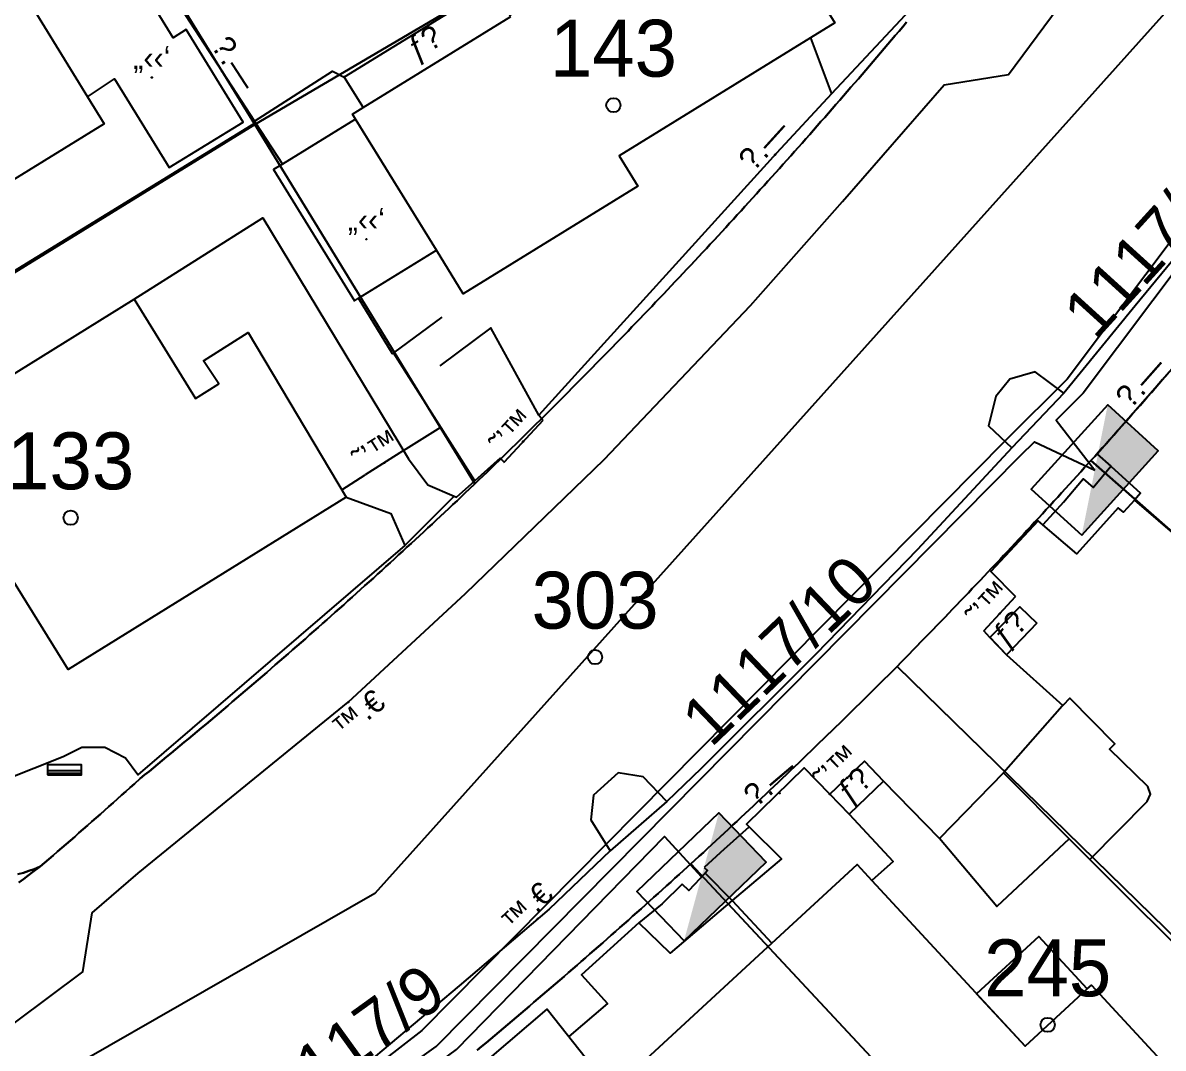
# Model space of a CAD drawing. Header units: metres. Extents: x 218299 to 220222, y 572714 to 574340.
# Drawn here: x 219178.63 to 219218.68, y 573260.69 to 573296.7 of the extents above; entities that cross this region are included whole.
import ezdxf
from ezdxf.enums import TextEntityAlignment as Align

# ---------------------------------------------------------------- set-up
doc = ezdxf.new("R2010")
doc.units = ezdxf.units.M
doc.header["$MEASUREMENT"] = 0
for name, color, linetype in [('1602', 44, 'Continuous'), ('1603', 44, 'Continuous'), ('6091', 102, 'CABLEUNDEXIST03'), ('6151', 102, 'CABLEUNDEXIST03'), ('6261', 7, 'Continuous'), ('A_POINTS', 2, 'Continuous'), ('M2200', 253, 'Continuous'), ('M2207', 253, 'Continuous'), ('M2401', 7, 'Continuous'), ('M2404', 7, 'Continuous'), ('M2407', 253, 'Continuous'), ('M2408', 253, 'Continuous'), ('M2412', 253, 'Continuous'), ('M2420', 253, 'Continuous'), ('M2601', 253, 'Continuous'), ('M2602', 253, 'Continuous'), ('M2603', 253, 'Continuous'), ('M2605', 253, 'Continuous'), ('M2612', 253, 'Continuous'), ('M5202', 253, 'Continuous')]:
    doc.layers.add(name, color=color, linetype=linetype)
doc.styles.add('HEBTXT', font='HEBTXT')
doc.styles.add('MAVAT_HEBTXT', font='HEBTXT')
doc.linetypes.add('CABLEUNDEXIST03', pattern='A,3.5,[222,elecad.shx,S=0.01,R=0,X=0,Y=0],1.5', length=5)

# ---------------------------------------------------------------- blocks, each defined once
blk = doc.blocks.new('6261')
blk.add_lwpolyline([(-2, -1.2), (2, -1.2), (2, 1.2), (-2, 1.2)], close=True)
at = {"color": 0}
blk.add_solid([(2, 1.2), (-2, -1.2), (2, -1.2)], dxfattribs=at)
at = {"color": 0, "style": 'HEBTXT'}
blk.add_attdef('PIL_NAME', (2.689, 2.418), '', height=1.7, dxfattribs=at)
at = {"style": 'HEBTXT'}
blk.add_attdef('CAMUT_MONIM', (2.489, 0.218), '', height=1.7, dxfattribs=at)
at = {"color": 0, "style": 'HEBTXT', "flags": 1}
for tag, p in [('TYPE', (2.585, -1.773)), ('MAP_TYPE', (2.689, -3.782))]:
    blk.add_attdef(tag, p, '', height=1.7, dxfattribs=at)
blk = doc.blocks.new('1603')
at = {"layer": 'A_POINTS'}
blk.add_circle((0, 0), 0.25, dxfattribs=at)
at = {"color": 0, "style": 'HEBTXT'}
blk.add_attdef('PARCEL_NUM', text='', height=2, dxfattribs=at).set_placement((0, 1), align=Align.CENTER)
at = {"color": 0, "style": 'HEBTXT', "flags": 1}
blk.add_attdef('LOT_NUM', text='', height=2, dxfattribs=at).set_placement((0, -2.5), align=Align.CENTER)
blk = doc.blocks.new('M2404')
blk.add_circle((0, 0), 0.025)
at = {"style": 'MAVAT_HEBTXT'}
blk.add_attdef('NAME', text='', height=0.8, dxfattribs=at).set_placement((0, 1.592), align=Align.MIDDLE)
blk = doc.blocks.new('M2605')
blk.add_circle((0, 0), 0.025)
at = {"style": 'MAVAT_HEBTXT'}
blk.add_attdef('NAME', text='', height=0.8, dxfattribs=at).set_placement((0, 1.592), align=Align.MIDDLE)
blk = doc.blocks.new('M2612')
blk.add_circle((0, 0), 0.025)
at = {"style": 'MAVAT_HEBTXT'}
blk.add_attdef('NAME', text='', height=0.8, dxfattribs=at).set_placement((0, 1.592), align=Align.MIDDLE)
blk = doc.blocks.new('M2207')
blk.add_circle((0, 0), 0.025)
at = {"style": 'MAVAT_HEBTXT'}
blk.add_attdef('NAME', text='', height=0.8, dxfattribs=at).set_placement((0, 1.592), align=Align.MIDDLE)
blk = doc.blocks.new('M2412')
blk.add_circle((0, 0), 0.025)
at = {"style": 'MAVAT_HEBTXT'}
blk.add_attdef('NAME', text='', height=0.8, dxfattribs=at).set_placement((0, 1.592), align=Align.MIDDLE)
blk = doc.blocks.new('M5202')
blk.add_lwpolyline([(-2, -0.53), (2, -0.53), (2, 0.67), (-2, 0.67)], close=True)
for points in [[(-2, 0), (2, 0)], [(-2, -0.33), (2, -0.33)]]:
    blk.add_lwpolyline(points)
at = {"style": 'MAVAT_HEBTXT', "flags": 1}
for tag, p in [('MARK', (0, 1.92)), ('HEIGHT', (0, -1.78)), ('NAME', (0, -4.35))]:
    blk.add_attdef(tag, text='', height=0.8, dxfattribs=at).set_placement(p, align=Align.MIDDLE)
blk = doc.blocks.new('111')
at = {"layer": 'M2200'}
for points in [[(219205.873, 573298.76, 581.82), (219207.142, 573296.703, 581.82), (219206.288, 573296.176, 582.253), (219199.572, 573292.035, 585.66), (219200.229, 573290.97, 585.66), (219194.098, 573287.189, 585.42), (219193.155, 573288.717, 585.42), (219190.338, 573293.285, 585.42), (219190.316, 573293.322, 585.42), (219190.208, 573293.496, 585.42), (219190.579, 573293.725, 585.42), (219195.775, 573296.929, 585.42)], [(219177.883, 573299.032, 581.1), (219180.908, 573294.102, 581.1), (219181.49, 573293.154, 581.1), (219176.712, 573290.222, 581.34), (219176.893, 573289.926, 581.34), (219169.003, 573285.085, 580.86), (219168.648, 573285.663, 580.86), (219168.159, 573285.362, 580.797), (219165.843, 573283.941, 580.5), (219165.843, 573283.941, 580.5), (219165.687, 573284.195, 580.5), (219165.687, 573284.195, 580.5), (219163.86, 573283.101, 580.26), (219163.86, 573283.101, 580.26), (219160.219, 573288.717, 580.26), (219160.219, 573288.717, 580.26), (219161.652, 573289.596, 580.38), (219160.64, 573291.244, 580.344), (219158.222, 573295.185, 580.26), (219158.222, 573295.185, 580.26), (219160.824, 573296.818, 580.626)]]:
    blk.add_polyline3d(points, dxfattribs=at)
for points in [[(219189.993, 573280.047, 581.22), (219189.993, 573280.047, 581.22), (219180.231, 573273.987, 581.22), (219175.045, 573282.342, 581.1), (219178.061, 573284.214, 581.1), (219182.545, 573286.997, 581.1), (219182.545, 573286.997, 581.1), (219184.7, 573283.512, 581.1), (219185.512, 573284.027, 581.1), (219184.977, 573284.829, 580.74), (219186.551, 573285.832, 580.74)], [(219222.453, 573256.085, 584.46), (219211.497, 573245.975, 584.46), (219209.713, 573247.908, 583.701), (219204.474, 573253.586, 581.472), (219203.597, 573254.536, 581.1), (219203.225, 573254.192, 580.86), (219199.812, 573257.89, 581.051), (219198.935, 573258.841, 581.1), (219198.935, 573258.841, 581.1), (219199.321, 573259.198, 581.11), (219204.931, 573264.374, 581.26), (219207.932, 573267.143, 581.34), (219208.45, 573266.582, 581.614), (219213.826, 573260.756, 584.46), (219213.826, 573260.756, 584.46), (219216.013, 573262.774, 584.685), (219216.158, 573262.908, 584.7)]]:
    blk.add_polyline3d(points, close=True, dxfattribs=at)
at = {"layer": 'M2207'}
for points in [[(219177.883, 573299.032, 581.04), (219180.908, 573294.102, 581.04), (219181.852, 573294.742, 581.04), (219183.77, 573291.617, 580.68), (219186.371, 573293.213, 580.44), (219184.374, 573296.467, 580.32), (219183.909, 573296.182, 580.8), (219180.99, 573300.938, 580.92), (219180.99, 573300.938, 580.92), (219180.693, 573300.756, 580.931)], [(219193.155, 573288.717, 582.12), (219190.316, 573293.322, 582.12), (219187.749, 573291.739, 581.905), (219187.439, 573291.548, 581.88), (219190.278, 573286.943, 581.88), (219190.42, 573287.03, 581.891), (219193.155, 573288.717, 582.12)], [(219213.826, 573260.756, 581.4), (219216.013, 573262.774, 581.4), (219214.314, 573264.614, 581.4), (219212.127, 573262.597, 581.4), (219213.826, 573260.756, 581.4)], [(219195.625, 573254.04, 580.92), (219193.356, 573256.85, 580.752), (219192.375, 573258.065, 580.68), (219197.042, 573262.063, 580.08), (219199.321, 573259.198, 580.32), (219198.935, 573258.841, 580.32), (219199.812, 573257.89, 580.32), (219197.877, 573256.111, 580.597), (219195.78, 573254.182, 580.897)]]:
    blk.add_polyline3d(points, close=True, dxfattribs=at)
at = {"layer": 'M2401'}
for points in [[(219222.26, 573292.304, 578.58), (219217.695, 573286.761, 578.46), (219215.187, 573283.698, 578.46), (219214.177, 573284.445, 578.46), (219213.294, 573284.189, 578.46), (219212.799, 573283.575, 578.46), (219212.539, 573282.548, 578.46), (219213.36, 573281.774, 578.46), (219210.055, 573278.209, 578.34), (219206.478, 573274.526, 578.22), (219202.457, 573270.51, 578.22), (219201.25, 573269.355, 578.22), (219200.415, 573270.227, 578.22), (219199.542, 573270.361, 578.22), (219198.678, 573269.582, 578.1), (219198.579, 573268.707, 578.1), (219199.253, 573267.619, 578.1), (219197.115, 573265.574, 578.1), (219193.955, 573262.881, 577.86), (219190.73, 573260.166, 577.74)], [(219137.396, 573240.443, 574.98), (219143.901, 573243.309, 575.22), (219149.763, 573246.029, 575.58), (219154.641, 573248.495, 575.94), (219159.376, 573251.187, 576.18), (219163.415, 573253.469, 576.54), (219165.425, 573252.598, 576.54), (219170.127, 573255.72, 576.66), (219174.793, 573258.933, 577.02), (219180.741, 573263.373, 577.26), (219181.067, 573265.45, 577.38), (219182.684, 573266.837, 577.5), (219190.062, 573272.842, 577.74), (219194.174, 573276.663, 577.86), (219199.051, 573281.368, 577.98), (219204.182, 573286.771, 578.1), (219207.416, 573290.429, 578.1), (219210.991, 573294.527, 578.22), (219213.243, 573294.887, 578.22), (219216.497, 573299.294, 578.22), (219221.824, 573306.2, 578.1)]]:
    blk.add_polyline3d(points, dxfattribs=at)
at = {"layer": 'M2404'}
for points in [[(219222.26, 573292.304, 578.58), (219217.695, 573286.761, 578.46), (219215.187, 573283.698, 578.46), (219214.177, 573284.445, 578.46), (219213.294, 573284.189, 578.46), (219212.799, 573283.575, 578.46), (219212.539, 573282.548, 578.46), (219213.36, 573281.774, 578.46), (219210.055, 573278.209, 578.34), (219206.478, 573274.526, 578.22), (219202.457, 573270.51, 578.22), (219201.25, 573269.355, 578.22), (219200.415, 573270.227, 578.22), (219199.542, 573270.361, 578.22), (219198.678, 573269.582, 578.1), (219198.579, 573268.707, 578.1), (219199.253, 573267.619, 578.1), (219197.115, 573265.574, 578.1), (219193.955, 573262.881, 577.86), (219190.73, 573260.166, 577.74)], [(219137.396, 573240.443, 574.98), (219143.901, 573243.309, 575.22), (219149.763, 573246.029, 575.58), (219154.641, 573248.495, 575.94), (219159.376, 573251.187, 576.18), (219163.415, 573253.469, 576.54), (219165.425, 573252.598, 576.54), (219170.127, 573255.72, 576.66), (219174.793, 573258.933, 577.02), (219180.741, 573263.373, 577.26), (219181.067, 573265.45, 577.38), (219182.684, 573266.837, 577.5), (219190.062, 573272.842, 577.74), (219194.174, 573276.663, 577.86), (219199.051, 573281.368, 577.98), (219204.182, 573286.771, 578.1), (219207.416, 573290.429, 578.1), (219210.991, 573294.527, 578.22), (219213.243, 573294.887, 578.22), (219216.497, 573299.294, 578.22), (219221.824, 573306.2, 578.1)]]:
    blk.add_polyline3d(points, dxfattribs=at)
at = {"layer": 'M2407'}
for points in [[(219182.545, 573286.997, 577.952), (219187.061, 573289.853, 577.952), (219192.178, 573281.385, 577.952)], [(219216.097, 573267.322, 579.006), (219218.111, 573269.359, 579.006), (219218.235, 573269.611, 579.006), (219218.144, 573269.876, 579.006), (219216.791, 573271.188, 579.006), (219216.978, 573271.377, 579.006), (219215.396, 573272.989, 579.006), (219215.157, 573272.731, 579.032)], [(219207.648, 573268.914, 578.792), (219209.197, 573267.242, 578.792), (219208.45, 573266.582, 578.792)], [(219215.379, 573268.043, 578.672), (219212.834, 573265.666, 578.672), (219210.828, 573268.055, 578.792)]]:
    blk.add_polyline3d(points, dxfattribs=at)
at = {"layer": 'M2408'}
for points in [[(219215.187, 573283.698, 578.46), (219213.36, 573281.774, 578.46)], [(219193.775, 573280.082, 577.74), (219192.052, 573278.348, 577.74)], [(219215.172, 573279.87, 578.492), (219214.455, 573279.071, 578.492)], [(219201.25, 573269.355, 578.22), (219199.253, 573267.619, 578.1)], [(219203.26, 573267.68, 578.252), (219204.145, 573268.464, 578.252)], [(219201.082, 573265.766, 578.252), (219200.26, 573265.092, 578.252)]]:
    blk.add_polyline3d(points, dxfattribs=at)
at = {"layer": 'M2412'}
for points in [[(219195.775, 573296.929, 582.043), (219195.111, 573298.005, 582.043), (219189.916, 573294.801, 579.163), (219189.916, 573294.801, 579.163), (219190.579, 573293.725, 579.163), (219195.775, 573296.929, 582.043)], [(219214.235, 573275.619, 578.972), (219213.18, 573274.509, 578.852), (219212.595, 573275.117, 578.372), (219212.595, 573275.117, 578.372), (219213.648, 573276.187, 578.372)], [(219208.858, 573270.074, 578.852), (219207.648, 573268.914, 578.852), (219207.648, 573268.914, 578.852), (219206.973, 573269.609, 578.252), (219208.192, 573270.769, 578.252)]]:
    blk.add_polyline3d(points, close=True, dxfattribs=at)
at = {"layer": 'M2420', "linetype": 'Continuous', "lineweight": -3}
blk.add_lwpolyline([(219223.443, 573302.297), (219191, 573266.12), (219174, 573256.38)], dxfattribs=at)
at = {"layer": 'M2601'}
for points in [[(219206.288, 573296.176, 581.023), (219207.032, 573294.204, 581.023)], [(219186.766, 573293.252, 581.083), (219189.504, 573295.007, 581.083), (219189.916, 573294.801, 581.083)], [(219213.18, 573274.509, 580.172), (219212.614, 573275.098, 580.172), (219212.595, 573275.117, 580.172), (219212.378, 573275.35, 580.172), (219212.378, 573275.35, 580.172), (219212.378, 573275.35, 580.172)]]:
    blk.add_polyline3d(points, dxfattribs=at)
at = {"layer": 'M2602'}
for points in [[(219186.805, 573293.192, 580.063), (219176.501, 573286.869, 579.918), (219169.749, 573282.725, 579.823)], [(219195.53, 573281.27, 579.943), (219195.395, 573281.41, 579.943), (219194.508, 573280.623, 579.943), (219194.508, 573280.623, 579.943), (219191.652, 573285.112, 579.943)], [(219196.891, 573282.742, 579.823), (219196.756, 573282.925, 579.823)], [(219192.178, 573281.385, 578.143), (219192.178, 573281.385, 578.143), (219192.853, 573280.479, 578.143), (219193.775, 573280.082, 578.143), (219193.775, 573280.082, 578.143), (219193.863, 573280.044, 578.143), (219194.508, 573280.623, 578.143)], [(219215.172, 573279.87, 579.932), (219215.172, 573279.87, 579.932), (219215.87, 573280.692, 579.932), (219216.217, 573280.388, 579.932), (219216.834, 573281.131, 579.932)], [(219189.993, 573280.047, 578.263), (219191.556, 573279.474, 578.143), (219192.052, 573278.348, 578.143), (219192.052, 573278.348, 578.143)], [(219217.665, 573279.939, 580.712), (219220.163, 573277.797, 580.712)], [(219203.26, 573267.68, 579.932), (219203.26, 573267.68, 579.932), (219202.563, 573267.032, 579.812), (219202.563, 573267.032, 579.812)], [(219202.563, 573267.032, 579.572), (219202.679, 573266.93, 579.572), (219202.595, 573266.841, 579.572), (219202.017, 573266.231, 579.572), (219201.792, 573266.454, 579.572), (219201.792, 573266.454, 579.572)], [(219202.595, 573266.841, 579.332), (219203.547, 573265.883, 579.332)], [(219201.792, 573266.454, 579.812), (219201.082, 573265.766, 579.812), (219201.082, 573265.766, 579.812)], [(219203.547, 573265.883, 579.332), (219204.931, 573264.374, 579.332)]]:
    blk.add_polyline3d(points, dxfattribs=at)
at = {"layer": 'M2603'}
for points in [[(219192.001, 573281.678, 577.952), (219193.31, 573282.506, 580.003)], [(219189.839, 573280.306, 581.198), (219190.656, 573280.826, 580.003)]]:
    blk.add_polyline3d(points, dxfattribs=at)
at = {"layer": 'M2605'}
for points in [[(219206.389, 573303.254, 579.343), (219207.359, 573303.894, 579.343), (219208.666, 573304.652, 579.343), (219208.785, 573304.721, 579.343), (219208.785, 573304.721, 579.343), (219210.75, 573301.245, 579.103), (219210.969, 573300.306, 579.103), (219210.938, 573299.309, 579.103), (219210.646, 573298.355, 579.103), (219210.136, 573297.538, 579.103), (219207.032, 573294.204, 579.251), (219205.099, 573292.126, 579.343), (219196.756, 573282.925, 579.343), (219196.756, 573282.925, 579.343), (219195.063, 573285.993, 579.343), (219193.272, 573284.654, 578.623)], [(219183.521, 573298.248, 579.103), (219184.198, 573297.205, 579.103), (219186.766, 573293.252, 579.103), (219186.805, 573293.192, 579.103), (219187.749, 573291.739, 579.103)], [(219193.348, 573286.368, 579.103), (219191.652, 573285.112, 579.103), (219191.613, 573285.083, 579.103), (219190.42, 573287.03, 579.103)], [(219220.922, 573284.002, 578.972), (219220.922, 573284.002, 578.972), (219220.628, 573284.268, 578.972), (219219.583, 573285.215, 578.972), (219219.583, 573285.215, 578.972), (219216.359, 573281.557, 578.972), (219216.834, 573281.131, 578.972), (219217.886, 573280.189, 578.972), (219217.665, 573279.939, 578.972), (219217.289, 573279.514, 578.972), (219217.096, 573279.672, 578.972), (219215.645, 573278.059, 578.972), (219214.455, 573279.071, 578.972), (219214.282, 573279.218, 578.972), (219212.627, 573277.428, 578.972), (219213.49, 573276.556, 578.972), (219213.49, 573276.556, 578.972), (219213.49, 573276.556, 578.972)], [(219192.052, 573278.348, 578.023), (219192.052, 573278.348, 578.023), (219182.676, 573270.292, 577.903), (219182.241, 573270.879, 577.903), (219181.517, 573271.253, 577.903), (219180.703, 573271.25, 577.903), (219180.048, 573270.925, 577.903), (219173.007, 573268.129, 577.783), (219168.547, 573275.506, 577.903), (219165.598, 573280.087, 577.903)], [(219213.18, 573274.509, 578.852), (219213.18, 573274.509, 578.852), (219213.18, 573274.509, 578.852), (219215.157, 573272.731, 579.032), (219215.136, 573272.703, 578.972), (219213.073, 573270.36, 579.092), (219213.073, 573270.36, 579.092)], [(219213.073, 573270.36, 578.732), (219210.828, 573268.055, 578.852), (219210.828, 573268.055, 578.852), (219208.858, 573270.074, 578.852), (219208.192, 573270.769, 578.852), (219208.192, 573270.769, 578.852)], [(219207.648, 573268.914, 578.852), (219206.973, 573269.609, 578.852), (219206.07, 573270.536, 578.852), (219204.047, 573268.562, 578.852), (219204.145, 573268.464, 578.852), (219205.272, 573267.345, 578.852), (219203.547, 573265.883, 578.852), (219201.361, 573264.03, 578.852), (219200.26, 573265.092, 578.852), (219200.26, 573265.092, 578.852), (219198.257, 573263.262, 578.852), (219199.166, 573262.263, 578.852), (219197.803, 573261.105, 578.852)], [(219213.073, 573270.36, 579.092), (219215.379, 573268.043, 579.027), (219216.097, 573267.322, 579.006), (219217.314, 573266.1, 578.972), (219220.686, 573262.753, 578.972), (219221.664, 573261.783, 578.972), (219226.907, 573256.653, 578.732)]]:
    blk.add_polyline3d(points, dxfattribs=at)
at = {"layer": 'M2612'}
for points in [[(219196.891, 573282.742, 579.943), (219196.891, 573282.742, 579.943), (219195.53, 573281.27, 579.943), (219195.517, 573281.256, 579.943)], [(219192.001, 573281.678, 577.952), (219190.656, 573280.826, 580.003)], [(219212.378, 573275.35, 579.812), (219213.49, 573276.556, 579.812)], [(219208.192, 573270.769, 580.172), (219208.192, 573270.769, 580.172), (219208.192, 573270.769, 580.172), (219206.973, 573269.609, 580.172), (219206.973, 573269.609, 580.172)]]:
    blk.add_polyline3d(points, dxfattribs=at)
at = {"layer": 'M2207'}
ref = blk.add_blockref('M2207', (219183.164, 573294.786), dxfattribs=dict(at, xscale=0.5, yscale=0.5, zscale=0.5))
ref.add_attrib('NAME', '„‹‹‘', dxfattribs={"layer": '0', "height": 0.8, "style": 'MAVAT_HEBTXT'}).set_placement((219183.164, 573295.411), align=Align.MIDDLE)
ref = blk.add_blockref('M2207', (219190.696, 573289.102), dxfattribs=dict(at, xscale=0.5, yscale=0.5, zscale=0.5))
ref.add_attrib('NAME', '„‹‹‘', dxfattribs={"layer": '0', "height": 0.8, "style": 'MAVAT_HEBTXT'}).set_placement((219190.696, 573289.727), align=Align.MIDDLE)
at = {"layer": 'M2404'}
ref = blk.add_blockref('M2404', (219190.062, 573272.842), dxfattribs=dict(at, xscale=0.5, yscale=0.5, zscale=0.5))
ref.add_attrib('NAME', '™.€', dxfattribs={"layer": '0', "height": 0.8, "rotation": 39.1419, "style": 'MAVAT_HEBTXT'}).set_placement((219190.409, 573272.415), align=Align.MIDDLE)
ref = blk.add_blockref('M2404', (219196.71, 573265.228), dxfattribs=dict(at, xscale=0.5, yscale=0.5, zscale=0.5))
ref.add_attrib('NAME', '™.€', dxfattribs={"layer": '0', "height": 0.8, "rotation": 43.7275, "style": 'MAVAT_HEBTXT'}).set_placement((219196.33, 573265.626), align=Align.MIDDLE)
at = {"layer": 'M2412'}
ref = blk.add_blockref('M2412', (219189.916, 573294.801), dxfattribs=dict(at, xscale=0.5, yscale=0.5, zscale=0.5))
ref.add_attrib('NAME', 'ƒ\x8e', dxfattribs={"layer": '0', "height": 0.8, "rotation": 31.6612, "style": 'MAVAT_HEBTXT'}).set_placement((219192.777, 573295.926), align=Align.MIDDLE)
ref = blk.add_blockref('M2412', (219212.598, 573275.12), dxfattribs=dict(at, xscale=0.5, yscale=0.5, zscale=0.5))
ref.add_attrib('NAME', 'ƒ\x8e', dxfattribs={"layer": '0', "height": 0.8, "rotation": 45.4462, "style": 'MAVAT_HEBTXT'}).set_placement((219213.35, 573275.349), align=Align.MIDDLE)
ref = blk.add_blockref('M2412', (219206.973, 573269.609), dxfattribs=dict(at, xscale=0.5, yscale=0.5, zscale=0.5))
ref.add_attrib('NAME', 'ƒ\x8e', dxfattribs={"layer": '0', "height": 0.8, "rotation": 43.5747, "style": 'MAVAT_HEBTXT'}).set_placement((219207.887, 573269.851), align=Align.MIDDLE)
at = {"layer": 'M2605'}
ref = blk.add_blockref('M2605', (219185.635, 573294.993), dxfattribs=dict(at, xscale=0.5, yscale=0.5, zscale=0.5))
ref.add_attrib('NAME', '\x9a.—', dxfattribs={"layer": '0', "height": 0.8, "rotation": 303.0034, "style": 'MAVAT_HEBTXT'}).set_placement((219186.096, 573295.293), align=Align.MIDDLE)
ref = blk.add_blockref('M2605', (219205.051, 573292.073), dxfattribs=dict(at, xscale=0.5, yscale=0.5, zscale=0.5))
ref.add_attrib('NAME', '\x9a.—', dxfattribs={"layer": '0', "height": 0.8, "rotation": 47.8003, "style": 'MAVAT_HEBTXT'}).set_placement((219204.643, 573292.442), align=Align.MIDDLE)
ref = blk.add_blockref('M2605', (219218.289, 573283.747), dxfattribs=dict(at, xscale=0.5, yscale=0.5, zscale=0.5))
ref.add_attrib('NAME', '\x9a.—', dxfattribs={"layer": '0', "height": 0.8, "rotation": 48.5389, "style": 'MAVAT_HEBTXT'}).set_placement((219217.877, 573284.111), align=Align.MIDDLE)
ref = blk.add_blockref('M2605', (219205.213, 573269.644), dxfattribs=dict(at, xscale=0.5, yscale=0.5, zscale=0.5))
ref.add_attrib('NAME', '\x9a.—', dxfattribs={"layer": '0', "height": 0.8, "rotation": 40.287, "style": 'MAVAT_HEBTXT'}).set_placement((219204.858, 573270.063), align=Align.MIDDLE)
at = {"layer": 'M2612'}
ref = blk.add_blockref('M2612', (219196.204, 573281.999), dxfattribs=dict(at, xscale=0.5, yscale=0.5, zscale=0.5))
ref.add_attrib('NAME', '˜’™', dxfattribs={"layer": '0', "height": 0.8, "rotation": 47.2384, "style": 'MAVAT_HEBTXT'}).set_placement((219195.8, 573282.372), align=Align.MIDDLE)
ref = blk.add_blockref('M2612', (219191.329, 573281.252), dxfattribs=dict(at, xscale=0.5, yscale=0.5, zscale=0.5))
ref.add_attrib('NAME', '˜’™', dxfattribs={"layer": '0', "height": 0.8, "rotation": 32.3476, "style": 'MAVAT_HEBTXT'}).set_placement((219191.034, 573281.716), align=Align.MIDDLE)
ref = blk.add_blockref('M2612', (219212.934, 573275.953), dxfattribs=dict(at, xscale=0.5, yscale=0.5, zscale=0.5))
ref.add_attrib('NAME', '˜’™', dxfattribs={"layer": '0', "height": 0.8, "rotation": 47.2946, "style": 'MAVAT_HEBTXT'}).set_placement((219212.53, 573276.326), align=Align.MIDDLE)
ref = blk.add_blockref('M2612', (219207.582, 573270.189), dxfattribs=dict(at, xscale=0.5, yscale=0.5, zscale=0.5))
ref.add_attrib('NAME', '˜’™', dxfattribs={"layer": '0', "height": 0.8, "rotation": 43.5747, "style": 'MAVAT_HEBTXT'}).set_placement((219207.203, 573270.587), align=Align.MIDDLE)
at = {"layer": 'M5202', "xscale": 0.3, "yscale": 0.3, "zscale": 0.3}
blk.add_blockref('M5202', (219180.097, 573270.446, 577.352), dxfattribs=at)

msp = doc.modelspace()

# ---------------------------------------------------------------- linework, layer by layer
at = {"layer": '1602'}
for points in [[(219195.686, 573298.381), (219186.786, 573293.131), (219181.496, 573301.711), (219202.896, 573314.641), (219208.126, 573306.011), (219203.006, 573302.911)], [(219160.256, 573288.601), (219165.596, 573291.701), (219172.976, 573296.131), (219181.496, 573301.711), (219186.786, 573293.131), (219165.626, 573280.101)]]:
    msp.add_lwpolyline(points, close=True, dxfattribs=at)
for points in [[(219209.6583, 573296.7218), (219209.5295, 573296.5687), (219209.4007, 573296.4158), (219209.2716, 573296.263), (219209.1425, 573296.1103), (219209.0132, 573295.9577), (219208.8837, 573295.8053), (219208.7541, 573295.6529), (219208.6243, 573295.5007), (219208.4944, 573295.3487), (219208.3644, 573295.1967), (219208.2342, 573295.0449), (219208.1039, 573294.8932), (219207.9734, 573294.7416), (219207.8428, 573294.5901), (219207.712, 573294.4388), (219207.5811, 573294.2876), (219207.4501, 573294.1365), (219207.3189, 573293.9856), (219207.1875, 573293.8347), (219207.0561, 573293.684), (219206.9244, 573293.5334), (219206.7927, 573293.383), (219206.6608, 573293.2327), (219206.5287, 573293.0825), (219206.3965, 573292.9324), (219206.2642, 573292.7824), (219206.1317, 573292.6326), (219205.9991, 573292.4829), (219205.8663, 573292.3333), (219205.7334, 573292.1839), (219205.6003, 573292.0346), (219205.4671, 573291.8854), (219205.3338, 573291.7363), (219205.2003, 573291.5874), (219205.0667, 573291.4385), (219204.9329, 573291.2899), (219204.799, 573291.1413), (219204.665, 573290.9929), (219204.5308, 573290.8446), (219204.3965, 573290.6964), (219204.262, 573290.5483), (219204.1274, 573290.4004), (219203.9926, 573290.2526), (219203.8577, 573290.105), (219203.7227, 573289.9574), (219203.5875, 573289.81), (219203.4522, 573289.6627), (219203.3168, 573289.5156), (219203.1812, 573289.3686), (219203.0454, 573289.2217), (219202.9096, 573289.0749), (219202.7735, 573288.9283), (219202.6374, 573288.7818), (219202.5011, 573288.6354), (219202.3647, 573288.4892), (219202.2281, 573288.3431), (219202.0914, 573288.1971), (219201.9545, 573288.0512), (219201.8176, 573287.9055), (219201.6804, 573287.7599), (219201.5432, 573287.6145), (219201.4058, 573287.4692), (219201.2682, 573287.324), (219201.1305, 573287.1789), (219200.9927, 573287.034), (219200.8548, 573286.8891), (219200.7167, 573286.7445), (219200.5784, 573286.5999), (219200.4401, 573286.4555), (219200.3016, 573286.3112), (219200.1629, 573286.1671), (219200.0241, 573286.0231), (219199.8852, 573285.8792), (219199.7462, 573285.7355), (219199.607, 573285.5918), (219199.4676, 573285.4484), (219199.3282, 573285.305), (219199.1886, 573285.1618), (219199.0488, 573285.0187), (219198.909, 573284.8758), (219198.769, 573284.7329), (219198.6288, 573284.5903), (219198.4885, 573284.4477), (219198.3481, 573284.3053), (219198.2076, 573284.163), (219198.0669, 573284.0208), (219197.926, 573283.8788), (219197.7851, 573283.737), (219197.644, 573283.5952), (219197.5028, 573283.4536), (219197.3614, 573283.3121), (219197.2199, 573283.1708), (219197.0783, 573283.0296), (219196.9365, 573282.8885), (219196.7946, 573282.7475), (219196.6526, 573282.6067), (219196.5104, 573282.4661), (219196.3681, 573282.3255), (219196.2256, 573282.1851), (219196.0831, 573282.0449), (219195.9404, 573281.9048), (219195.7975, 573281.7648), (219195.6546, 573281.6249), (219195.5115, 573281.4852), (219195.3682, 573281.3456), (219195.2248, 573281.2062), (219195.0813, 573281.0669), (219194.9377, 573280.9277), (219194.7939, 573280.7887), (219194.65, 573280.6498), (219194.506, 573280.511), (219186.786, 573293.131), (219195.686, 573298.381)], [(219178.4939, 573266.5122), (219178.6547, 573266.6312), (219178.8153, 573266.7503), (219178.9758, 573266.8696), (219179.246, 573267.071), (219179.3975, 573267.2015), (219179.5489, 573267.3322), (219179.7002, 573267.4631), (219179.8513, 573267.5941), (219180.0023, 573267.7252), (219180.1532, 573267.8564), (219180.304, 573267.9879), (219180.4546, 573268.1194), (219180.6052, 573268.2511), (219180.7556, 573268.3829), (219180.9058, 573268.5149), (219181.056, 573268.6471), (219181.206, 573268.7793), (219181.3559, 573268.9117), (219181.5056, 573269.0443), (219181.6553, 573269.177), (219181.8048, 573269.3098), (219181.9542, 573269.4428), (219182.1034, 573269.5759), (219182.2526, 573269.7092), (219182.4016, 573269.8426), (219182.5504, 573269.9762), (219182.756, 573270.161), (219182.9108, 573270.2876), (219183.0656, 573270.4143), (219183.2202, 573270.5412), (219183.3746, 573270.6682), (219183.529, 573270.7954), (219183.6832, 573270.9227), (219183.8374, 573271.0502), (219183.9914, 573271.1778), (219184.1452, 573271.3056), (219184.299, 573271.4335), (219184.4526, 573271.5615), (219184.6061, 573271.6897), (219184.7595, 573271.8181), (219184.9128, 573271.9466), (219185.0659, 573272.0752), (219185.2189, 573272.204), (219185.3718, 573272.3329), (219185.5246, 573272.462), (219185.6773, 573272.5912), (219185.8298, 573272.7206), (219185.9822, 573272.8501), (219186.1345, 573272.9797), (219186.2866, 573273.1095), (219186.4387, 573273.2395), (219186.5906, 573273.3696), (219186.7424, 573273.4998), (219186.894, 573273.6302), (219187.0456, 573273.7607), (219187.197, 573273.8914), (219187.3483, 573274.0222), (219187.4994, 573274.1531), (219187.6505, 573274.2842), (219187.8014, 573274.4155), (219187.9522, 573274.5469), (219188.1028, 573274.6784), (219188.2534, 573274.8101), (219188.4038, 573274.9419), (219188.5541, 573275.0738), (219188.7042, 573275.206), (219188.8543, 573275.3382), (219189.0042, 573275.4706), (219189.154, 573275.6031), (219189.3036, 573275.7358), (219189.4531, 573275.8686), (219189.6026, 573276.0016), (219189.7518, 573276.1347), (219189.901, 573276.2679), (219190.05, 573276.4013), (219190.1989, 573276.5348), (219190.3477, 573276.6685), (219190.4963, 573276.8023), (219190.6448, 573276.9363), (219190.7932, 573277.0704), (219190.9415, 573277.2046), (219191.0896, 573277.339), (219191.2376, 573277.4735), (219191.3855, 573277.6082), (219191.5332, 573277.743), (219191.6809, 573277.8779), (219191.8283, 573278.013), (219191.9757, 573278.1482), (219192.1229, 573278.2836), (219192.27, 573278.4191), (219192.417, 573278.5547), (219192.5639, 573278.6905), (219192.7106, 573278.8264), (219192.8572, 573278.9625), (219193.0036, 573279.0987), (219193.1499, 573279.235), (219193.2961, 573279.3715), (219193.4422, 573279.5081), (219193.5881, 573279.6449), (219193.7339, 573279.7817), (219193.8796, 573279.9188), (219194.0252, 573280.056), (219194.1706, 573280.1933), (219194.3159, 573280.3307), (219194.506, 573280.511), (219194.65, 573280.6498), (219194.7939, 573280.7887), (219194.9377, 573280.9277), (219195.0813, 573281.0669), (219195.2248, 573281.2062), (219195.3682, 573281.3456), (219195.5115, 573281.4852), (219195.6546, 573281.6249), (219195.7975, 573281.7648), (219195.9404, 573281.9048), (219196.0831, 573282.0449), (219196.2256, 573282.1851), (219196.3681, 573282.3255), (219196.5104, 573282.4661), (219196.6526, 573282.6067), (219196.7946, 573282.7475), (219196.9365, 573282.8885), (219197.0783, 573283.0296), (219197.2199, 573283.1708), (219197.3614, 573283.3121), (219197.5028, 573283.4536), (219197.644, 573283.5952), (219197.7851, 573283.737), (219197.926, 573283.8788), (219198.0669, 573284.0208), (219198.2076, 573284.163), (219198.3481, 573284.3053), (219198.4885, 573284.4477), (219198.6288, 573284.5903), (219198.769, 573284.7329), (219198.909, 573284.8758), (219199.0488, 573285.0187), (219199.1886, 573285.1618), (219199.3282, 573285.305), (219199.4676, 573285.4484), (219199.607, 573285.5918), (219199.7462, 573285.7355), (219199.8852, 573285.8792), (219200.0241, 573286.0231), (219200.1629, 573286.1671), (219200.3016, 573286.3112), (219200.4401, 573286.4555), (219200.5784, 573286.5999), (219200.7167, 573286.7445), (219200.8548, 573286.8891), (219200.9927, 573287.034), (219201.1305, 573287.1789), (219201.2682, 573287.324), (219201.4058, 573287.4692), (219201.5432, 573287.6145), (219201.6804, 573287.7599), (219201.8176, 573287.9055), (219201.9545, 573288.0512), (219202.0914, 573288.1971), (219202.2281, 573288.3431), (219202.3647, 573288.4892), (219202.5011, 573288.6354), (219202.6374, 573288.7818), (219202.7735, 573288.9283), (219202.9096, 573289.0749), (219203.0454, 573289.2217), (219203.1812, 573289.3686), (219203.3168, 573289.5156), (219203.4522, 573289.6627), (219203.5875, 573289.81), (219203.7227, 573289.9574), (219203.8577, 573290.105), (219203.9926, 573290.2526), (219204.1274, 573290.4004), (219204.262, 573290.5483), (219204.3965, 573290.6964), (219204.5308, 573290.8446), (219204.665, 573290.9929), (219204.799, 573291.1413), (219204.9329, 573291.2899), (219205.0667, 573291.4385), (219205.2003, 573291.5874), (219205.3338, 573291.7363), (219205.4671, 573291.8854), (219205.6003, 573292.0346), (219205.7334, 573292.1839), (219205.8663, 573292.3333), (219205.9991, 573292.4829), (219206.1317, 573292.6326), (219206.2642, 573292.7824), (219206.3965, 573292.9324), (219206.5287, 573293.0825), (219206.6608, 573293.2327), (219206.7927, 573293.383), (219206.9244, 573293.5334), (219207.0561, 573293.684), (219207.1875, 573293.8347), (219207.3189, 573293.9856), (219207.4501, 573294.1365), (219207.5811, 573294.2876), (219207.712, 573294.4388), (219207.8428, 573294.5901), (219207.9734, 573294.7416), (219208.1039, 573294.8932), (219208.2342, 573295.0449), (219208.3644, 573295.1967), (219208.4944, 573295.3487), (219208.6243, 573295.5007), (219208.7541, 573295.6529), (219208.8837, 573295.8053), (219209.0132, 573295.9577), (219209.1425, 573296.1103), (219209.2716, 573296.263), (219209.4007, 573296.4158), (219209.5295, 573296.5687), (219209.6583, 573296.7218)], [(219165.626, 573280.101), (219186.786, 573293.131), (219194.506, 573280.511), (219194.3159, 573280.3307), (219194.1706, 573280.1933), (219194.0252, 573280.056), (219193.8796, 573279.9188), (219193.7339, 573279.7817), (219193.5881, 573279.6449), (219193.4422, 573279.5081), (219193.2961, 573279.3715), (219193.1499, 573279.235), (219193.0036, 573279.0987), (219192.8572, 573278.9625), (219192.7106, 573278.8264), (219192.5639, 573278.6905), (219192.417, 573278.5547), (219192.27, 573278.4191), (219192.1229, 573278.2836), (219191.9757, 573278.1482), (219191.8283, 573278.013), (219191.6809, 573277.8779), (219191.5332, 573277.743), (219191.3855, 573277.6082), (219191.2376, 573277.4735), (219191.0896, 573277.339), (219190.9415, 573277.2046), (219190.7932, 573277.0704), (219190.6448, 573276.9363), (219190.4963, 573276.8023), (219190.3477, 573276.6685), (219190.1989, 573276.5348), (219190.05, 573276.4013), (219189.901, 573276.2679), (219189.7518, 573276.1347), (219189.6026, 573276.0016), (219189.4531, 573275.8686), (219189.3036, 573275.7358), (219189.154, 573275.6031), (219189.0042, 573275.4706), (219188.8543, 573275.3382), (219188.7042, 573275.206), (219188.5541, 573275.0738), (219188.4038, 573274.9419), (219188.2534, 573274.8101), (219188.1028, 573274.6784), (219187.9522, 573274.5469), (219187.8014, 573274.4155), (219187.6505, 573274.2842), (219187.4994, 573274.1531), (219187.3483, 573274.0222), (219187.197, 573273.8914), (219187.0456, 573273.7607), (219186.894, 573273.6302), (219186.7424, 573273.4998), (219186.5906, 573273.3696), (219186.4387, 573273.2395), (219186.2866, 573273.1095), (219186.1345, 573272.9797), (219185.9822, 573272.8501), (219185.8298, 573272.7206), (219185.6773, 573272.5912), (219185.5246, 573272.462), (219185.3718, 573272.3329), (219185.2189, 573272.204), (219185.0659, 573272.0752), (219184.9128, 573271.9466), (219184.7595, 573271.8181), (219184.6061, 573271.6897), (219184.4526, 573271.5615), (219184.299, 573271.4335), (219184.1452, 573271.3056), (219183.9914, 573271.1778), (219183.8374, 573271.0502), (219183.6832, 573270.9227), (219183.529, 573270.7954), (219183.3746, 573270.6682), (219183.2202, 573270.5412), (219183.0656, 573270.4143), (219182.9108, 573270.2876), (219182.756, 573270.161), (219182.5504, 573269.9762), (219182.4016, 573269.8426), (219182.2526, 573269.7092), (219182.1034, 573269.5759), (219181.9542, 573269.4428), (219181.8048, 573269.3098), (219181.6553, 573269.177), (219181.5056, 573269.0443), (219181.3559, 573268.9117), (219181.206, 573268.7793), (219181.056, 573268.6471), (219180.9058, 573268.5149), (219180.7556, 573268.3829), (219180.6052, 573268.2511), (219180.4546, 573268.1194), (219180.304, 573267.9879), (219180.1532, 573267.8564), (219180.0023, 573267.7252), (219179.8513, 573267.5941), (219179.7002, 573267.4631), (219179.5489, 573267.3322), (219179.3975, 573267.2015), (219179.246, 573267.071), (219179.0315, 573266.9841), (219178.8436, 573266.9156), (219178.6535, 573266.8535), (219178.4614, 573266.7977)], [(219218.7902, 573284.3221), (219218.6589, 573284.1712), (219218.5275, 573284.0205), (219218.3959, 573283.8698), (219218.2643, 573283.7193), (219218.1324, 573283.5689), (219218.0005, 573283.4186), (219217.8684, 573283.2685), (219217.7361, 573283.1184), (219217.6038, 573282.9685), (219217.4713, 573282.8187), (219217.3386, 573282.669), (219217.2059, 573282.5194), (219217.073, 573282.3699), (219216.94, 573282.2206), (219216.8068, 573282.0713), (219216.6735, 573281.9222), (219216.5401, 573281.7733), (219216.4065, 573281.6244), (219216.2728, 573281.4756), (219216.139, 573281.327), (219215.9192, 573281.0835), (219215.785, 573280.9352), (219215.6507, 573280.787), (219215.5163, 573280.6389), (219215.3817, 573280.4909), (219215.247, 573280.3431), (219215.1122, 573280.1954), (219214.9772, 573280.0478), (219214.8421, 573279.9003), (219214.7069, 573279.7529), (219214.5715, 573279.6057), (219214.436, 573279.4586), (219214.3004, 573279.3116), (219214.1647, 573279.1647), (219214.0288, 573279.018), (219213.8928, 573278.8713), (219213.7566, 573278.7248), (219213.6204, 573278.5784), (219213.484, 573278.4322), (219213.3474, 573278.286), (219213.2108, 573278.14), (219213.074, 573277.9941), (219212.9371, 573277.8483), (219212.8, 573277.7026), (219212.6628, 573277.5571), (219212.5255, 573277.4117), (219212.3881, 573277.2664), (219212.2505, 573277.1212), (219212.1128, 573276.9762), (219211.975, 573276.8312), (219211.8371, 573276.6864), (219211.699, 573276.5417), (219211.5608, 573276.3972), (219211.4224, 573276.2527), (219211.284, 573276.1084), (219211.1454, 573275.9642), (219211.0066, 573275.8202), (219210.8678, 573275.6762), (219210.7288, 573275.5324), (219210.5897, 573275.3887), (219210.4505, 573275.2451), (219210.3111, 573275.1017), (219210.1716, 573274.9584), (219210.032, 573274.8151), (219209.8922, 573274.6721), (219209.7524, 573274.5291), (219209.6124, 573274.3863), (219209.4723, 573274.2436), (219209.332, 573274.101), (219209.168, 573273.9369), (219209.0264, 573273.7955), (219208.8848, 573273.6544), (219208.743, 573273.5133), (219208.6011, 573273.3723), (219208.4591, 573273.2315), (219208.317, 573273.0908), (219208.1747, 573272.9502), (219208.0323, 573272.8098), (219207.8898, 573272.6695), (219207.7471, 573272.5293), (219207.6044, 573272.3892), (219207.4615, 573272.2493), (219207.3185, 573272.1095), (219207.1753, 573271.9698), (219207.0321, 573271.8303), (219206.8887, 573271.6908), (219206.7452, 573271.5515), (219206.6015, 573271.4124), (219206.4578, 573271.2733), (219206.3139, 573271.1344), (219206.1699, 573270.9956), (219206.0257, 573270.857), (219205.8815, 573270.7184), (219205.7371, 573270.58), (219205.5926, 573270.4418), (219205.448, 573270.3036), (219205.3032, 573270.1656), (219205.1584, 573270.0277), (219205.0134, 573269.89), (219204.8683, 573269.7523), (219204.723, 573269.6148), (219204.5777, 573269.4775), (219204.4322, 573269.3402), (219204.2866, 573269.2031), (219204.1409, 573269.0661), (219203.995, 573268.9293), (219203.849, 573268.7925), (219203.703, 573268.6559), (219203.5567, 573268.5195), (219203.4104, 573268.3831), (219203.264, 573268.2469), (219203.1174, 573268.1109), (219202.9707, 573267.9749), (219202.8239, 573267.8391), (219202.6769, 573267.7034), (219202.5299, 573267.5679), (219202.3827, 573267.4325), (219202.2354, 573267.2972), (219202.088, 573267.162), (219201.831, 573266.9281), (219201.6829, 573266.7936), (219201.5347, 573266.6593), (219201.3864, 573266.5251), (219201.238, 573266.3911), (219201.0895, 573266.2572), (219200.9408, 573266.1234), (219200.792, 573265.9897), (219200.6431, 573265.8562), (219200.4941, 573265.7228), (219200.3449, 573265.5895), (219200.1957, 573265.4564), (219200.0463, 573265.3234), (219199.8968, 573265.1906), (219199.7472, 573265.0578), (219199.5975, 573264.9252), (219199.4476, 573264.7928), (219199.2977, 573264.6605), (219199.1476, 573264.5283), (219198.9974, 573264.3962), (219198.8471, 573264.2643), (219198.6966, 573264.1325), (219198.5461, 573264.0008), (219198.3954, 573263.8693), (219198.2446, 573263.7379), (219198.0937, 573263.6067), (219197.9427, 573263.4755), (219197.7916, 573263.3445), (219197.6403, 573263.2137), (219197.4889, 573263.083), (219197.3374, 573262.9524), (219197.1858, 573262.8219), (219197.0341, 573262.6916), (219196.8823, 573262.5614), (219196.7303, 573262.4314), (219196.5783, 573262.3015), (219196.4261, 573262.1717), (219196.2738, 573262.0421), (219196.1214, 573261.9126), (219195.9689, 573261.7832), (219195.8162, 573261.654), (219195.6635, 573261.5249), (219195.5106, 573261.3959), (219195.3576, 573261.2671), (219195.2045, 573261.1384), (219195.0513, 573261.0098), (219194.898, 573260.8814), (219194.7446, 573260.7531), (219194.591, 573260.625)], [(219234.899, 573264.855), (219216.139, 573281.327), (219216.2728, 573281.4756), (219216.4065, 573281.6244), (219216.5401, 573281.7733), (219216.6735, 573281.9222), (219216.8068, 573282.0713), (219216.94, 573282.2206), (219217.073, 573282.3699), (219217.2059, 573282.5194), (219217.3386, 573282.669), (219217.4713, 573282.8187), (219217.6038, 573282.9685), (219217.7361, 573283.1184), (219217.8684, 573283.2685), (219218.0005, 573283.4186), (219218.1324, 573283.5689), (219218.2643, 573283.7193), (219218.3959, 573283.8698), (219218.5275, 573284.0205), (219218.6589, 573284.1712), (219218.7902, 573284.3221)], [(219227.196, 573256.656), (219209.332, 573274.101), (219209.4723, 573274.2436), (219209.6124, 573274.3863), (219209.7524, 573274.5291), (219209.8922, 573274.6721), (219210.032, 573274.8151), (219210.1716, 573274.9584), (219210.3111, 573275.1017), (219210.4505, 573275.2451), (219210.5897, 573275.3887), (219210.7288, 573275.5324), (219210.8678, 573275.6762), (219211.0066, 573275.8202), (219211.1454, 573275.9642), (219211.284, 573276.1084), (219211.4224, 573276.2527), (219211.5608, 573276.3972), (219211.699, 573276.5417), (219211.8371, 573276.6864), (219211.975, 573276.8312), (219212.1128, 573276.9762), (219212.2505, 573277.1212), (219212.3881, 573277.2664), (219212.5255, 573277.4117), (219212.6628, 573277.5571), (219212.8, 573277.7026), (219212.9371, 573277.8483), (219213.074, 573277.9941), (219213.2108, 573278.14), (219213.3474, 573278.286), (219213.484, 573278.4322), (219213.6204, 573278.5784), (219213.7566, 573278.7248), (219213.8928, 573278.8713), (219214.0288, 573279.018), (219214.1647, 573279.1647), (219214.3004, 573279.3116), (219214.436, 573279.4586), (219214.5715, 573279.6057), (219214.7069, 573279.7529), (219214.8421, 573279.9003), (219214.9772, 573280.0478), (219215.1122, 573280.1954), (219215.247, 573280.3431), (219215.3817, 573280.4909), (219215.5163, 573280.6389), (219215.6507, 573280.787), (219215.785, 573280.9352), (219215.9192, 573281.0835), (219216.139, 573281.327), (219234.899, 573264.855)], [(219219.12, 573248.898), (219202.088, 573267.162), (219202.2354, 573267.2972), (219202.3827, 573267.4325), (219202.5299, 573267.5679), (219202.6769, 573267.7034), (219202.8239, 573267.8391), (219202.9707, 573267.9749), (219203.1174, 573268.1109), (219203.264, 573268.2469), (219203.4104, 573268.3831), (219203.5567, 573268.5195), (219203.703, 573268.6559), (219203.849, 573268.7925), (219203.995, 573268.9293), (219204.1409, 573269.0661), (219204.2866, 573269.2031), (219204.4322, 573269.3402), (219204.5777, 573269.4775), (219204.723, 573269.6148), (219204.8683, 573269.7523), (219205.0134, 573269.89), (219205.1584, 573270.0277), (219205.3032, 573270.1656), (219205.448, 573270.3036), (219205.5926, 573270.4418), (219205.7371, 573270.58), (219205.8815, 573270.7184), (219206.0257, 573270.857), (219206.1699, 573270.9956), (219206.3139, 573271.1344), (219206.4578, 573271.2733), (219206.6015, 573271.4124), (219206.7452, 573271.5515), (219206.8887, 573271.6908), (219207.0321, 573271.8303), (219207.1753, 573271.9698), (219207.3185, 573272.1095), (219207.4615, 573272.2493), (219207.6044, 573272.3892), (219207.7471, 573272.5293), (219207.8898, 573272.6695), (219208.0323, 573272.8098), (219208.1747, 573272.9502), (219208.317, 573273.0908), (219208.4591, 573273.2315), (219208.6011, 573273.3723), (219208.743, 573273.5133), (219208.8848, 573273.6544), (219209.0264, 573273.7955), (219209.168, 573273.9369), (219209.332, 573274.101), (219227.196, 573256.656)], [(219178.4614, 573266.7977), (219178.6535, 573266.8535), (219178.8436, 573266.9156), (219179.0315, 573266.9841), (219179.246, 573267.071), (219178.9758, 573266.8696), (219178.8153, 573266.7503), (219178.6547, 573266.6312), (219178.4939, 573266.5122)], [(219194.591, 573260.625), (219194.7446, 573260.7531), (219194.898, 573260.8814), (219195.0513, 573261.0098), (219195.2045, 573261.1384), (219195.3576, 573261.2671), (219195.5106, 573261.3959), (219195.6635, 573261.5249), (219195.8162, 573261.654), (219195.9689, 573261.7832), (219196.1214, 573261.9126), (219196.2738, 573262.0421), (219196.4261, 573262.1717), (219196.5783, 573262.3015), (219196.7303, 573262.4314), (219196.8823, 573262.5614), (219197.0341, 573262.6916), (219197.1858, 573262.8219), (219197.3374, 573262.9524), (219197.4889, 573263.083), (219197.6403, 573263.2137), (219197.7916, 573263.3445), (219197.9427, 573263.4755), (219198.0937, 573263.6067), (219198.2446, 573263.7379), (219198.3954, 573263.8693), (219198.5461, 573264.0008), (219198.6966, 573264.1325), (219198.8471, 573264.2643), (219198.9974, 573264.3962), (219199.1476, 573264.5283), (219199.2977, 573264.6605), (219199.4476, 573264.7928), (219199.5975, 573264.9252), (219199.7472, 573265.0578), (219199.8968, 573265.1906), (219200.0463, 573265.3234), (219200.1957, 573265.4564), (219200.3449, 573265.5895), (219200.4941, 573265.7228), (219200.6431, 573265.8562), (219200.792, 573265.9897), (219200.9408, 573266.1234), (219201.0895, 573266.2572), (219201.238, 573266.3911), (219201.3864, 573266.5251), (219201.5347, 573266.6593), (219201.6829, 573266.7936), (219201.831, 573266.9281), (219202.088, 573267.162), (219219.12, 573248.898)]]:
    msp.add_lwpolyline(points, dxfattribs=at)
at = {"layer": '6091'}
msp.add_lwpolyline([(219295.3424, 573421.1759), (219294.305, 573413.3803), (219293.47, 573408.5095), (219291.1708, 573400.0866), (219286.419, 573384.466), (219277.9884, 573368.8453), (219265.4192, 573350.9275), (219263.5399, 573348.3897), (219215.3033, 573284.1936), (219213.1404, 573282.0327), (219192.6459, 573261.3166), (219185.7485, 573255.96), (219177.402, 573250.0513), (219169.4241, 573245.0775), (219161.1517, 573239.9228), (219151.8757, 573235.6133), (219142.6529, 573231.2696)], dxfattribs=at)
at = {"layer": '6151'}
for points in [[(219228.8616, 573296.7482), (219226.8247, 573298.2784), (219215.871, 573283.7006), (219214.919, 573282.7495), (219216.2742, 573280.9978)], [(219120.1039, 573218.4564), (219120.1035, 573218.3615), (219119.9385, 573218.3623), (219119.9377, 573218.7919), (219120.2609, 573218.8033), (219120.2713, 573218.8264), (219120.2203, 573220.5109), (219119.7318, 573222.9205), (219133.4595, 573227.6724), (219142.8038, 573230.8985), (219152.0452, 573235.251), (219161.3424, 573239.5704), (219169.6357, 573244.7381), (219177.6236, 573249.7181), (219185.9868, 573255.6386), (219193.1446, 573260.7543), (219213.6721, 573281.5037), (219214.1561, 573281.9872), (219216.2742, 573280.9978)], [(219187.0164, 573253.8807), (219186.742, 573255.3859), (219193.8606, 573260.6427), (219201.165, 573268.126), (219202.4648, 573266.7125)]]:
    msp.add_lwpolyline(points, dxfattribs=at)

# ---------------------------------------------------------------- block references
msp.add_blockref('111', (0, 0))
at = {"layer": '1603'}
for p, values in [((219199.373, 573293.8126), {'PARCEL_NUM': '143'}), ((219180.3142, 573279.3198), {'PARCEL_NUM': '133'}), ((219198.7285, 573274.4261), {'PARCEL_NUM': '303'}), ((219214.6212, 573261.5119), {'PARCEL_NUM': '245'})]:
    msp.add_blockref('1603', p, dxfattribs=at).add_auto_attribs(values)
at = {"layer": '6261'}
ref = msp.add_blockref('6261', (219216.2742, 573280.9978), dxfattribs=dict(at, rotation=47.74999999998527))
ref.add_attrib('PIL_NAME', '1117/11', (219216.2967, 573285.5175), dxfattribs={"layer": '0', "color": 0, "height": 1.7, "rotation": 47.75, "style": 'HEBTXT'})
ref = msp.add_blockref('6261', (219202.4648, 573266.7125), dxfattribs=dict(at, rotation=43.77999999998649))
ref.add_attrib('PIL_NAME', '1117/10', (219202.8002, 573271.2198), dxfattribs={"layer": '0', "color": 0, "height": 1.7, "rotation": 43.78, "style": 'HEBTXT'})
ref = msp.add_blockref('6261', (219187.0164, 573253.8807), dxfattribs=dict(at, rotation=35.78999999998896))
ref.add_attrib('PIL_NAME', '1117/9', (219187.9751, 573258.2976), dxfattribs={"layer": '0', "color": 0, "height": 1.7, "rotation": 35.79, "style": 'HEBTXT'})

doc.saveas('drawing.dxf')
